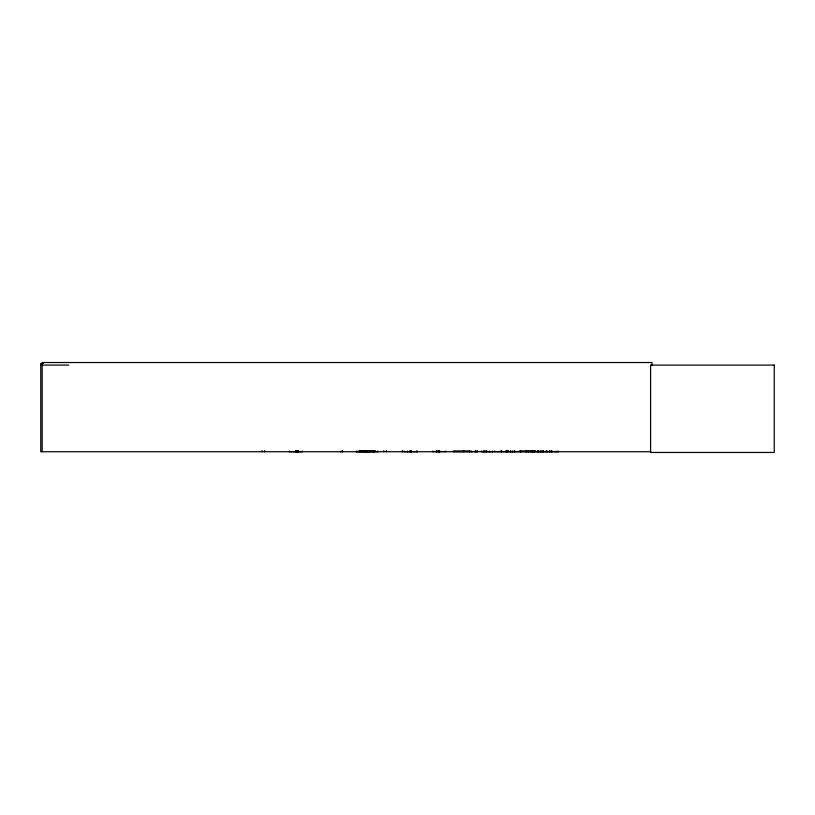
<?xml version="1.0" encoding="UTF-8"?>
<svg xmlns="http://www.w3.org/2000/svg" width="815" height="815" viewBox="0 0 815 815"><rect width="100%" height="100%" fill="white"/><g stroke="black" fill="none" stroke-linecap="round" stroke-linejoin="round"><path stroke-width="1.22" d="M546.559 451.704L546.641 450.827M494.44 451.642L558.499 451.663M494.715 451.622L494.766 451.011M506.064 451.622L506.074 450.827M540.039 451.622L540.101 451.011M501.541 451.642L501.368 450.827M366.75 451.642L366.821 451.011L367.157 451.551M356.053 451.734L378.394 451.663M364.336 451.642L364.325 450.827M477.468 451.642L477.549 451.072M295.478 451.663L295.58 450.827M340.945 451.622L340.976 451.072L341.149 451.734M531.665 451.642L531.716 451.072M542.841 451.642L542.892 451.072M551.184 451.642L551.225 451.072L551.276 451.734M511.942 451.642L512.003 451.072L512.064 451.734M364.713 451.642L364.784 451.072M365.701 451.642L365.782 451.072M296.925 451.642L297.017 451.072M340.476 451.642L340.884 451.642M43.297 363.449L40.75 363.449L40.75 451.734L650.757 451.734M40.75 365.089L68.704 365.089M359.089 451.164L375.399 451.164M453.344 451.164L469.654 451.164M519.328 451.164L535.638 451.164M359.058 451.398L375.44 451.398M453.303 451.378L469.685 451.398M519.298 451.398L535.669 451.378M417.351 451.663L404.118 451.704L404.118 451.011M432.836 451.551L445.948 451.551M453.323 451.683L477.549 451.551M492.851 451.704L481.38 451.642L481.339 451.011M439.132 451.642L439.336 450.644M372.343 451.622L372.394 451.011M489.387 451.642L489.306 451.072L489.234 451.734M483.295 451.642L483.214 451.072M367.341 451.642L367.371 451.011M520.846 451.642L521.019 451.011M510.435 451.642L510.373 451.072M528.741 451.642L528.68 451.072M538.664 451.622L538.603 451.011M512.767 451.642L512.716 451.072L512.676 451.734M501.378 451.622L501.327 451.011M550.003 451.622L549.972 451.011M367.076 451.663L367.157 451.072M521.101 451.642L521.101 451.011M652.031 365.089L652.031 362.532L42.186 362.532L42.186 451.734M558.122 451.011L558.122 451.734M556.115 451.011L556.115 451.734M551.969 450.827L551.969 451.734M551.582 450.827L551.582 451.734M549.789 450.827L549.779 451.734M549.341 450.827L549.341 451.734M546.947 451.011L546.947 451.734M546.743 451.011L546.743 451.734M546.254 450.827L546.254 451.734M543.625 450.827L543.625 451.734M543.483 450.827L543.483 451.734M543.238 450.827L543.238 451.734M543.045 450.827L543.014 451.734M541.18 451.011L541.18 451.734M540.966 450.827L540.966 451.734M540.528 450.827L540.528 451.734M538.766 451.011L538.766 451.734M538.297 450.827L538.297 451.734M537.91 450.827L537.91 451.734M537.279 451.011L537.279 451.734M534.854 450.827L534.854 451.734M534.395 450.827L534.395 451.734M534.039 451.011L534.039 451.734M532.949 450.827L532.949 451.734M532.602 450.827L532.602 451.734M531.757 451.011L531.757 451.734M530.473 451.011L530.473 451.734M528.629 451.011L528.629 451.734M528.069 451.011L528.069 451.734M526.5 450.827L526.5 451.734M526.144 450.827L526.144 451.734M520.418 451.011L520.418 451.734M520.327 451.011L520.327 451.734M514.764 451.734L514.764 450.827L514.611 451.734M514.265 450.827L514.245 451.734M510.312 451.011L510.312 451.734M508.112 450.827L508 451.734L507.908 451.011M507.765 450.827L507.765 451.734M506.472 450.827L506.472 451.734M506.125 451.011L506.125 451.734M501.959 451.011L501.959 451.734M500.981 450.827L500.981 451.734M486.82 450.827L486.82 451.734M486.433 450.827L486.433 451.734M484.996 450.827L484.996 451.734M484.793 450.827L484.793 451.734M483.142 451.011L483.142 451.734M477.621 451.011L477.621 451.734M475.97 450.827L475.97 451.734M475.766 450.827L475.766 451.734M475.114 451.011L475.114 451.734M471.528 451.011L471.528 451.734M470.021 450.827L470.021 451.734M469.634 450.827L469.634 451.734M463.786 451.011L463.786 451.734M445.948 451.011L445.948 451.734M439.621 450.827L439.621 451.734M439.163 450.827L439.163 451.734M438.541 451.011L438.541 451.734M438.46 451.011L438.46 451.734M437.044 450.827L437.003 451.734M436.779 450.644L436.779 451.734M436.3 450.827L436.3 451.734M432.836 451.011L432.836 451.734M417.219 451.011L417.219 451.734M416.852 451.011L416.852 451.734M411.371 450.827L411.371 451.734M411.32 451.011L411.239 451.734M411.045 450.827L411.045 451.734M410.892 450.827L410.892 451.734M410.444 450.827L410.444 451.734M409.823 450.827L409.823 451.734M407.643 451.011L407.643 451.734M402.661 450.827L402.671 451.734M401.958 451.011L401.917 451.734M386.412 450.644L386.412 451.734M383.865 450.644L383.865 451.734M377.753 451.011L377.753 451.734M375.053 451.011L375.053 451.734M373.769 450.827L373.769 451.734M373.576 450.827L373.576 451.734M372.231 451.011L372.231 451.734M369.949 450.827L369.949 451.734M369.786 450.827L369.786 451.734M369.664 450.827L369.664 451.734M368.37 451.011L368.288 451.734M368.197 451.072L368.095 451.734M367.29 451.011L367.229 451.734M366.363 451.011L366.363 451.734M366.281 451.011L366.281 451.734M366.067 450.827L366.067 451.734M365.976 450.644L365.864 451.734M365.609 450.827L365.609 451.734M364.865 450.827L364.855 451.734M364.519 450.827L364.519 451.734M363.816 450.827L363.816 451.734M363.5 450.827L363.5 451.734L363.429 450.644M362.013 450.827L362.013 451.734M361.728 450.827L361.728 451.734M360.342 451.011L360.342 451.734M359.283 451.011L359.283 451.734M358.019 451.011L358.019 451.734M356.624 451.011L356.624 451.734M342.565 450.827L342.565 451.734M342.239 450.644L342.239 451.734M302.365 451.011L302.365 451.734L289.254 451.704L289.264 451.011M298.606 450.827L298.606 451.734M298.555 450.644L298.555 451.734M297.607 450.827L297.607 451.734M297.19 451.011L297.108 451.734M296.11 451.011L296.191 451.734M296.049 450.644L296.049 451.734M264.58 450.644L264.58 451.734M262.022 450.644L262.073 451.734M774.25 365.089L650.594 365.089L650.594 452.468L774.25 452.468L774.25 365.089M492.708 451.642L492.688 451.072L492.668 451.734"/></g></svg>
